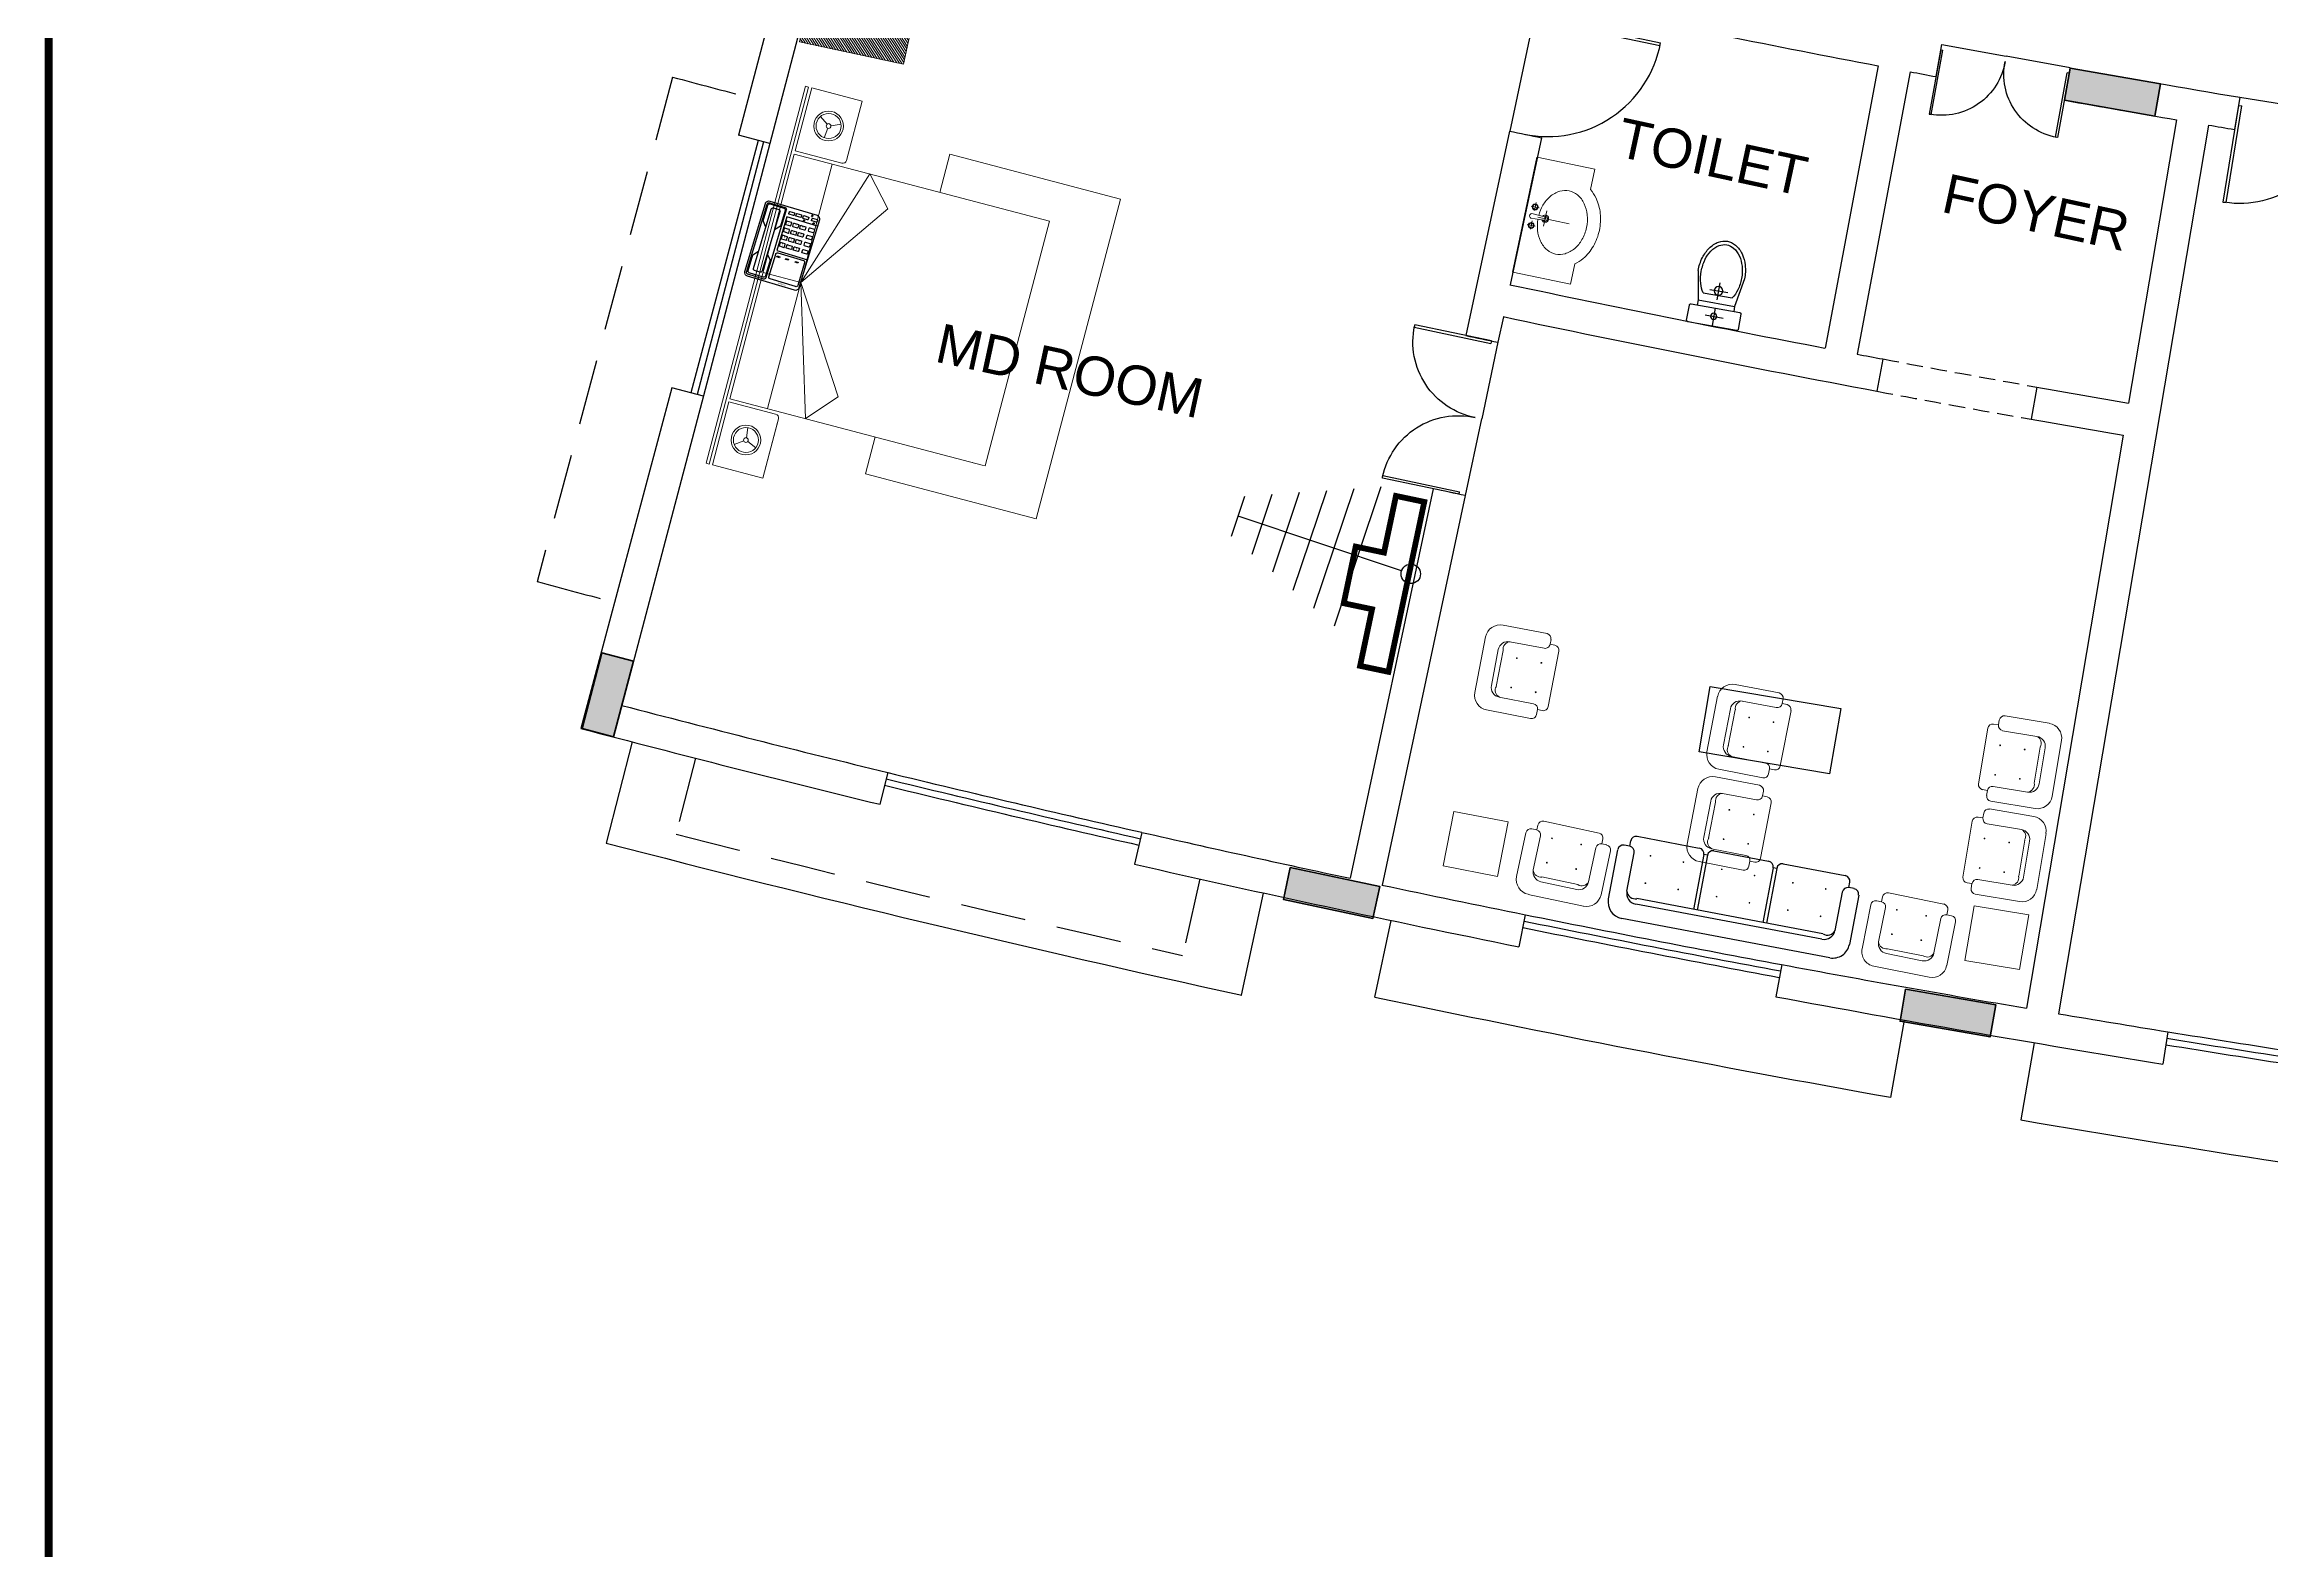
# Model space of a CAD drawing. Header units: inches. Extents: x -221585 to 401252, y -284294 to 332380.
# Drawn here: x 170915 to 172620, y 51683 to 52836 of the extents above; entities that cross this region are included whole.
import ezdxf
from ezdxf.enums import TextEntityAlignment as Align

# ---------------------------------------------------------------- set-up
doc = ezdxf.new("R2010")
doc.units = ezdxf.units.IN
doc.header["$MEASUREMENT"] = 0
doc.linetypes.add('HIDDEN', pattern=[0.375, 0.25, -0.125])
doc.linetypes.add('HIDDEN2', pattern=[0.1875, 0.125, -0.0625])
for name, color, linetype in [('A-GREEN', 80, 'Continuous'), ('ELV points', 7, 'Continuous'), ('LINE2', 2, 'Continuous'), ('Power', 7, 'Continuous'), ('TEL', 6, 'Continuous')]:
    doc.layers.add(name, color=color, linetype=linetype)
for name, color, linetype, lineweight in [('A-SEC-TXT', 3, 'Continuous', 0), ('column fa 25', 3, 'Continuous', 35), ('FURN', 56, 'Continuous', 0), ('text', 72, 'HIDDEN2', 5), ('Wall mount speaker', 2, 'Continuous', 0)]:
    doc.layers.add(name, color=color, linetype=linetype, lineweight=lineweight)
doc.styles.add('DIM', font='arial.ttf')
doc.styles.get("Standard").update_dxf_attribs({"font": 'arial.ttf'})

# ---------------------------------------------------------------- blocks, each defined once
blk = doc.blocks.new('FEGREGRE')
at = {"color": 20, "ltscale": 10}
for p, q in [((350756.9, 114115.5, 0.8), (350736.8, 114038.1, 0.4)), ((351223.4, 113921.6, 0.4), (351240.1, 113999.7, 0.4)), ((351325.4, 113920.2, 0.4), (351337.9, 113978.8, 0.4)), ((351730.7, 113902.5, 0.4), (351720.2, 113843.4, 0.4)), ((351830.1, 113885.1, 0.4), (351820, 113826.1, 0.4))]:
    blk.add_line(p, q, dxfattribs=at)
for radius, start, end in [(12848.5, 255.42413, 257.65571), (12828.5, 258.10192, 259.8983), (12828.5, 260.35055, 262.14575)]:
    blk.add_arc((353970.3, 126473.1, 0.4), radius, start, end, dxfattribs=at)
blk = doc.blocks.new('RYTRTRTRTRT')
at = {"color": 1}
for p, q in [((42.518, 61.153), (42.518, 61.753)), ((42.518, 61.753), (42.538, 61.753)), ((42.538, 61.753), (42.538, 61.153)), ((43.718, 61.753), (43.698, 61.753)), ((43.698, 61.753), (43.698, 61.153)), ((43.718, 61.153), (43.718, 61.753)), ((42.518, 61.153), (42.538, 61.153)), ((43.718, 61.153), (43.698, 61.153)), ((42.518, 61.103), (43.118, 61.103)), ((43.718, 61.103), (43.118, 61.103))]:
    blk.add_line(p, q, dxfattribs=at)
for centre, start, end in [((42.528, 61.163), 359.0371, 90), ((43.708, 61.163), 90, 180.9629)]:
    blk.add_arc(centre, 0.59, start, end, dxfattribs=at)
blk = doc.blocks.new('A$C4DAE545B')
for p, q in [((0.525, 2.075), (2.465, 2.075)), ((0.525, 2.05), (0.525, 2.075)), ((0.525, 2.05), (0.525, 0.05)), ((2.465, 0.05), (2.465, 2.075)), ((0.525, 1.975), (0.525, 1.95)), ((0.525, 0.65), (0.75, 0.85)), ((0.75, 0.85), (1.525, 0.35)), ((2.24, 0.85), (1.525, 0.35)), ((2.465, 0.65), (2.24, 0.85)), ((1.525, 0.35), (0.525, 0.65)), ((1.525, 0.35), (2.465, 0.65)), ((0.47, 0.45), (0, 0.45)), ((0, 0.45), (0, 0.05)), ((0.5, 0.05), (0.5, 0.42)), ((1.525, 0.35), (0.525, 0.35)), ((1.525, 0.35), (2.465, 0.35)), ((1.525, 0.05), (1.525, 0.35)), ((1.532, 0.352), (1.531, 0.354)), ((1.557, 0.36), (1.55, 0.366)), ((2.49, 0.05), (2.49, 0.42)), ((2.52, 0.45), (2.99, 0.45)), ((2.99, 0.45), (2.99, 0.05)), ((0.239, 0.236), (0.194, 0.172)), ((0.243, 0.267), (0.211, 0.338)), ((0.268, 0.249), (0.346, 0.241)), ((2.722, 0.249), (2.644, 0.241)), ((2.747, 0.267), (2.779, 0.338)), ((2.751, 0.236), (2.796, 0.172)), ((2.99, 0.32), (2.99, 0.05)), ((0, 0.05), (0.5, 0.05)), ((2.99, 0.025), (0, 0.025)), ((0, 0.025), (0, 0)), ((0.525, 0.05), (2.465, 0.05)), ((2.99, 0.05), (2.49, 0.05)), ((2.99, 0.05), (2.49, 0.05)), ((2.99, 0), (2.99, 0.025)), ((2.99, 0.025), (2.99, 0)), ((0, 0), (2.99, 0))]:
    blk.add_line(p, q)
for points in [[(2.465, 1.203), (2.767, 1.203), (2.767, 2.556), (0.233, 2.556)], [(0.233, 2.556), (0.233, 1.203), (0.525, 1.203)], [(0, 0.45), (0.441, 0.45)]]:
    blk.add_lwpolyline(points)
for centre, radius in [((0.25, 0.25), 0.114), ((0.25, 0.25), 0.0962), ((2.74, 0.25), 0.114), ((2.74, 0.25), 0.0962), ((0.25, 0.25), 0.018), ((2.74, 0.25), 0.018)]:
    blk.add_circle(centre, radius)
for centre, start, end in [((0.47, 0.42), 0, 90), ((2.52, 0.42), 90, 180)]:
    blk.add_arc(centre, 0.03, start, end)
blk = doc.blocks.new('erewrewgregre')
for p, q in [((1543.251, -964.41), (1543.251, -964.917)), ((1544.265, -964.41), (1543.251, -964.41)), ((1544.265, -964.917), (1544.265, -964.41)), ((1543.251, -964.917), (1544.265, -964.917))]:
    blk.add_line(p, q)
blk = doc.blocks.new('REGREHTR')
at = {"layer": 'FURN'}
for p, q in [((-1332.67, -2479.557), (-1332.67, -2479.52)), ((-1332.67, -2479.557), (-1332.67, -2479.52)), ((-1332.207, -2479.483), (-1332.632, -2479.482)), ((-1332.207, -2479.483), (-1332.632, -2479.482)), ((-1332.17, -2479.558), (-1332.17, -2479.52)), ((-1332.17, -2479.558), (-1332.17, -2479.52)), ((-1332.745, -2479.595), (-1332.745, -2479.932)), ((-1332.745, -2479.595), (-1332.745, -2479.932)), ((-1332.707, -2479.557), (-1332.67, -2479.557)), ((-1332.707, -2479.557), (-1332.67, -2479.557)), ((-1332.633, -2479.595), (-1332.633, -2479.857)), ((-1332.633, -2479.595), (-1332.633, -2479.857)), ((-1332.208, -2479.858), (-1332.208, -2479.595)), ((-1332.208, -2479.858), (-1332.208, -2479.595)), ((-1332.17, -2479.558), (-1332.132, -2479.558)), ((-1332.17, -2479.558), (-1332.132, -2479.558)), ((-1332.095, -2479.933), (-1332.095, -2479.596)), ((-1332.095, -2479.933), (-1332.095, -2479.596)), ((-1332.558, -2479.895), (-1332.283, -2479.895)), ((-1332.558, -2479.895), (-1332.283, -2479.895)), ((-1332.558, -2479.932), (-1332.283, -2479.933)), ((-1332.558, -2479.932), (-1332.283, -2479.933)), ((-1332.633, -2480.045), (-1332.208, -2480.045)), ((-1332.633, -2480.045), (-1332.208, -2480.045))]:
    blk.add_line(p, q, dxfattribs=at)
for centre, radius, start, end in [((-1332.632, -2479.52), 0.0375, 89.9193, 179.9193), ((-1332.632, -2479.52), 0.0375, 89.9193, 179.9193), ((-1332.207, -2479.52), 0.0375, 359.9193, 89.9193), ((-1332.207, -2479.52), 0.0375, 359.9193, 89.9193), ((-1332.708, -2479.595), 0.0375, 89.9193, 179.9193), ((-1332.708, -2479.595), 0.0375, 89.9193, 179.9193), ((-1332.67, -2479.595), 0.0375, 359.9193, 89.9193), ((-1332.67, -2479.595), 0.0375, 359.9193, 89.9193), ((-1332.545, -2479.595), 0.00281, 359.9193, 179.9193), ((-1332.545, -2479.595), 0.00281, 359.9193, 179.9193), ((-1332.545, -2479.595), 0.00281, 179.9193, 359.9193), ((-1332.545, -2479.595), 0.00281, 179.9193, 359.9193), ((-1332.32, -2479.595), 0.00281, 359.9193, 179.9193), ((-1332.32, -2479.595), 0.00281, 359.9193, 179.9193), ((-1332.32, -2479.595), 0.00281, 179.9193, 359.9193), ((-1332.32, -2479.595), 0.00281, 179.9193, 359.9193), ((-1332.17, -2479.595), 0.0375, 89.9193, 179.9193), ((-1332.17, -2479.595), 0.0375, 89.9193, 179.9193), ((-1332.133, -2479.596), 0.0375, 359.9193, 89.9193), ((-1332.133, -2479.596), 0.0375, 359.9193, 89.9193), ((-1332.558, -2479.857), 0.075, 179.9193, 269.9193), ((-1332.579, -2479.843), 0.0561, 195.0098, 291.6987), ((-1332.579, -2479.843), 0.0561, 195.0098, 291.6987), ((-1332.558, -2479.857), 0.075, 179.9193, 269.9193), ((-1332.545, -2479.782), 0.00281, 359.9193, 179.9193), ((-1332.545, -2479.782), 0.00281, 359.9193, 179.9193), ((-1332.545, -2479.782), 0.00281, 179.9193, 359.9193), ((-1332.545, -2479.782), 0.00281, 179.9193, 359.9193), ((-1332.32, -2479.783), 0.00281, 359.9193, 179.9193), ((-1332.32, -2479.783), 0.00281, 359.9193, 179.9193), ((-1332.32, -2479.783), 0.00281, 179.9193, 359.9193), ((-1332.32, -2479.783), 0.00281, 179.9193, 359.9193), ((-1332.283, -2479.858), 0.075, 269.9193, 359.9193), ((-1332.262, -2479.843), 0.0561, 248.1399, 344.8288), ((-1332.262, -2479.843), 0.0561, 248.1399, 344.8288), ((-1332.283, -2479.858), 0.075, 269.9193, 359.9193), ((-1332.633, -2479.932), 0.112, 179.9193, 269.9193), ((-1332.633, -2479.932), 0.112, 179.9193, 269.9193), ((-1332.208, -2479.933), 0.112, 269.9193, 359.9193), ((-1332.208, -2479.933), 0.112, 269.9193, 359.9193)]:
    blk.add_arc(centre, radius, start, end, dxfattribs=at)
blk = doc.blocks.new('S')
at = {"color": 8}
for p, q in [((-1517.398, 487.544), (-1517.398, 487.926)), ((-1517.398, 487.544), (-1517.398, 487.926)), ((-1517.313, 487.969), (-1517.356, 487.969)), ((-1517.313, 487.969), (-1517.356, 487.969)), ((-1517.313, 487.969), (-1517.313, 488.011)), ((-1517.313, 487.969), (-1517.313, 488.011)), ((-1517.271, 488.054), (-1516.789, 488.054)), ((-1517.271, 488.054), (-1516.789, 488.054)), ((-1517.271, 487.629), (-1517.271, 487.926)), ((-1517.271, 487.629), (-1517.271, 487.926)), ((-1516.718, 488.011), (-1516.747, 488.011)), ((-1516.718, 488.011), (-1516.747, 488.011)), ((-1516.747, 488.011), (-1516.747, 487.586)), ((-1516.747, 488.011), (-1516.747, 487.586)), ((-1516.718, 488.011), (-1516.718, 487.586)), ((-1516.718, 488.011), (-1516.718, 487.586)), ((-1516.676, 488.054), (-1516.251, 488.054)), ((-1516.676, 488.054), (-1516.251, 488.054)), ((-1516.208, 488.011), (-1516.208, 487.586)), ((-1516.208, 488.011), (-1516.208, 487.586)), ((-1516.18, 488.011), (-1516.207, 488.011)), ((-1516.18, 488.011), (-1516.207, 488.011)), ((-1516.18, 488.011), (-1516.18, 487.586)), ((-1516.18, 488.011), (-1516.18, 487.586)), ((-1516.138, 488.054), (-1515.656, 488.054)), ((-1516.138, 488.054), (-1515.656, 488.054)), ((-1515.656, 487.926), (-1515.656, 487.629)), ((-1515.656, 487.926), (-1515.656, 487.629)), ((-1515.613, 487.969), (-1515.613, 488.011)), ((-1515.613, 487.969), (-1515.613, 488.011)), ((-1515.571, 487.969), (-1515.613, 487.969)), ((-1515.571, 487.969), (-1515.613, 487.969)), ((-1515.528, 487.926), (-1515.528, 487.544)), ((-1515.528, 487.926), (-1515.528, 487.544)), ((-1515.741, 487.586), (-1517.186, 487.586)), ((-1515.741, 487.586), (-1517.186, 487.586)), ((-1515.656, 487.416), (-1517.271, 487.416)), ((-1515.656, 487.416), (-1517.271, 487.416)), ((-1515.741, 487.544), (-1517.186, 487.544)), ((-1515.741, 487.544), (-1517.186, 487.544))]:
    blk.add_line(p, q, dxfattribs=at)
at = {"color": 8, "const_width": 0.00637}
for points in [[(-1517.14, 487.926, 1), (-1517.147, 487.926, 1)], [(-1517.14, 487.926, 1), (-1517.147, 487.926, 1)], [(-1516.885, 487.926, 1), (-1516.892, 487.926, 1)], [(-1516.885, 487.926, 1), (-1516.892, 487.926, 1)], [(-1516.588, 487.926, 1), (-1516.594, 487.926, 1)], [(-1516.588, 487.926, 1), (-1516.594, 487.926, 1)], [(-1516.333, 487.926, 1), (-1516.339, 487.926, 1)], [(-1516.333, 487.926, 1), (-1516.339, 487.926, 1)], [(-1516.035, 487.926, 1), (-1516.042, 487.926, 1)], [(-1516.035, 487.926, 1), (-1516.042, 487.926, 1)], [(-1515.78, 487.926, 1), (-1515.787, 487.926, 1)], [(-1515.78, 487.926, 1), (-1515.787, 487.926, 1)], [(-1517.14, 487.714, 1), (-1517.147, 487.714, 1)], [(-1517.14, 487.714, 1), (-1517.147, 487.714, 1)], [(-1516.885, 487.714, 1), (-1516.892, 487.714, 1)], [(-1516.885, 487.714, 1), (-1516.892, 487.714, 1)], [(-1516.588, 487.714, 1), (-1516.594, 487.714, 1)], [(-1516.588, 487.714, 1), (-1516.594, 487.714, 1)], [(-1516.333, 487.714, 1), (-1516.339, 487.714, 1)], [(-1516.333, 487.714, 1), (-1516.339, 487.714, 1)], [(-1516.035, 487.714, 1), (-1516.042, 487.714, 1)], [(-1516.035, 487.714, 1), (-1516.042, 487.714, 1)], [(-1515.78, 487.714, 1), (-1515.787, 487.714, 1)], [(-1515.78, 487.714, 1), (-1515.787, 487.714, 1)]]:
    blk.add_lwpolyline(points, format="xyb", close=True, dxfattribs=at)
at = {"color": 8}
for centre, radius, start, end in [((-1517.356, 487.926), 0.0425, 90, 180), ((-1517.356, 487.926), 0.0425, 90, 180), ((-1517.271, 488.011), 0.0425, 90, 180), ((-1517.271, 488.011), 0.0425, 90, 180), ((-1517.313, 487.926), 0.0425, 0, 90), ((-1517.313, 487.926), 0.0425, 0, 90), ((-1516.789, 488.011), 0.0425, 0, 90), ((-1516.789, 488.011), 0.0425, 0, 90), ((-1516.676, 488.011), 0.0425, 90, 180), ((-1516.676, 488.011), 0.0425, 90, 180), ((-1516.251, 488.011), 0.0425, 0, 90), ((-1516.251, 488.011), 0.0425, 0, 90), ((-1516.138, 488.011), 0.0425, 90, 180), ((-1516.138, 488.011), 0.0425, 90, 180), ((-1515.656, 488.011), 0.0425, 0, 90), ((-1515.656, 488.011), 0.0425, 0, 90), ((-1515.613, 487.926), 0.0425, 90, 180), ((-1515.613, 487.926), 0.0425, 90, 180), ((-1515.571, 487.926), 0.0425, 0, 90), ((-1515.571, 487.926), 0.0425, 0, 90), ((-1517.186, 487.629), 0.085, 180, 270), ((-1517.209, 487.645), 0.0636, 195.0905, 291.7794), ((-1517.209, 487.645), 0.0636, 195.0905, 291.7794), ((-1517.186, 487.629), 0.085, 180, 270), ((-1515.741, 487.629), 0.085, 270, 0), ((-1515.717, 487.645), 0.0636, 248.2206, 344.9095), ((-1515.717, 487.645), 0.0636, 248.2206, 344.9095), ((-1515.741, 487.629), 0.085, 270, 0), ((-1517.271, 487.544), 0.128, 180, 270), ((-1517.271, 487.544), 0.128, 180, 270), ((-1515.656, 487.544), 0.128, 270, 0), ((-1515.656, 487.544), 0.128, 270, 0)]:
    blk.add_arc(centre, radius, start, end, dxfattribs=at)
blk = doc.blocks.new('frgre')
at = {"layer": 'FURN'}
for p, q in [((-1218.604, -2440.471), (-1218.604, -2440.888)), ((-1218.188, -2440.471), (-1218.604, -2440.471)), ((-1218.188, -2440.888), (-1218.188, -2440.471)), ((-1218.604, -2440.888), (-1218.188, -2440.888))]:
    blk.add_line(p, q, dxfattribs=at)
blk = doc.blocks.new('fregtr')
at = {"layer": 'FURN'}
for p, q in [((-1209.411, -2453.059), (-1209.836, -2453.059)), ((-1209.411, -2453.059), (-1209.836, -2453.059)), ((-1209.949, -2453.172), (-1209.949, -2453.509)), ((-1209.486, -2453.172), (-1209.761, -2453.172)), ((-1209.486, -2453.172), (-1209.761, -2453.172)), ((-1209.486, -2453.209), (-1209.761, -2453.209)), ((-1209.486, -2453.209), (-1209.761, -2453.209)), ((-1209.299, -2453.509), (-1209.299, -2453.172)), ((-1209.299, -2453.509), (-1209.299, -2453.172)), ((-1209.836, -2453.247), (-1209.836, -2453.509)), ((-1209.836, -2453.247), (-1209.836, -2453.509)), ((-1209.411, -2453.509), (-1209.411, -2453.247)), ((-1209.411, -2453.509), (-1209.411, -2453.247)), ((-1209.874, -2453.547), (-1209.911, -2453.547)), ((-1209.874, -2453.547), (-1209.911, -2453.547)), ((-1209.874, -2453.547), (-1209.874, -2453.584)), ((-1209.874, -2453.547), (-1209.874, -2453.584)), ((-1209.336, -2453.547), (-1209.374, -2453.547)), ((-1209.374, -2453.547), (-1209.374, -2453.584)), ((-1209.374, -2453.547), (-1209.374, -2453.584)), ((-1209.336, -2453.547), (-1209.374, -2453.547)), ((-1209.836, -2453.622), (-1209.411, -2453.622)), ((-1209.836, -2453.622), (-1209.411, -2453.622))]:
    blk.add_line(p, q, dxfattribs=at)
for centre, radius, start, end in [((-1209.836, -2453.172), 0.112, 90, 180), ((-1209.836, -2453.172), 0.112, 90, 180), ((-1209.411, -2453.172), 0.112, 0, 90), ((-1209.411, -2453.172), 0.112, 0, 90), ((-1209.761, -2453.247), 0.075, 90, 180), ((-1209.761, -2453.247), 0.075, 90, 180), ((-1209.782, -2453.262), 0.0561, 68.2206, 164.9095), ((-1209.782, -2453.262), 0.0561, 68.2206, 164.9095), ((-1209.486, -2453.247), 0.075, 0, 90), ((-1209.486, -2453.247), 0.075, 0, 90), ((-1209.466, -2453.262), 0.0561, 15.0905, 111.7794), ((-1209.466, -2453.262), 0.0561, 15.0905, 111.7794), ((-1209.724, -2453.322), 0.00281, 0, 180), ((-1209.724, -2453.322), 0.00281, 0, 180), ((-1209.724, -2453.322), 0.00281, 180, 0), ((-1209.724, -2453.322), 0.00281, 180, 0), ((-1209.499, -2453.322), 0.00281, 0, 180), ((-1209.499, -2453.322), 0.00281, 0, 180), ((-1209.499, -2453.322), 0.00281, 180, 0), ((-1209.499, -2453.322), 0.00281, 180, 0), ((-1209.911, -2453.509), 0.0375, 180, 270), ((-1209.911, -2453.509), 0.0375, 180, 270), ((-1209.874, -2453.509), 0.0375, 270, 0), ((-1209.874, -2453.509), 0.0375, 270, 0), ((-1209.724, -2453.509), 0.00281, 0, 180), ((-1209.724, -2453.509), 0.00281, 0, 180), ((-1209.724, -2453.509), 0.00281, 180, 0), ((-1209.724, -2453.509), 0.00281, 180, 0), ((-1209.499, -2453.509), 0.00281, 0, 180), ((-1209.499, -2453.509), 0.00281, 0, 180), ((-1209.499, -2453.509), 0.00281, 180, 0), ((-1209.499, -2453.509), 0.00281, 180, 0), ((-1209.374, -2453.509), 0.0375, 180, 270), ((-1209.374, -2453.509), 0.0375, 180, 270), ((-1209.336, -2453.509), 0.0375, 270, 0), ((-1209.336, -2453.509), 0.0375, 270, 0), ((-1209.836, -2453.584), 0.0375, 180, 270), ((-1209.836, -2453.584), 0.0375, 180, 270), ((-1209.411, -2453.584), 0.0375, 270, 0), ((-1209.411, -2453.584), 0.0375, 270, 0)]:
    blk.add_arc(centre, radius, start, end, dxfattribs=at)
blk = doc.blocks.new('TRTH')
at = {"color": 1, "ltscale": 8}
for p, q in [((-589.839, -68.759), (-589.839, -67.98)), ((-589.819, -68.759), (-589.819, -67.979)), ((-589.839, -68.759), (-589.819, -68.759)), ((-589.839, -68.859), (-589.039, -68.859))]:
    blk.add_line(p, q, dxfattribs=at)
blk.add_arc((-589.819, -68.759), 0.78, 0, 91.4693, dxfattribs=at)
blk = doc.blocks.new('WC-B1')
at = {"layer": 'LINE2', "color": 0, "ltscale": 0.02}
for p, q in [((-0.397, 0.179), (-0.175, 0.14)), ((-0.135, 0.189), (-0.135, -0.193)), ((-0.005, 0.2), (-0.124, 0.2)), ((0.006, -0.193), (0.006, 0.189)), ((-0.236, 0.112), (-0.236, -0.116)), ((-0.175, 0.14), (-0.175, -0.145)), ((-0.397, -0.184), (-0.175, -0.145)), ((-0.124, -0.204), (-0.005, -0.204))]:
    blk.add_line(p, q, dxfattribs=at)
at = {"layer": 'LINE2', "color": 0}
for p, q in [((-0.271, 0.065), (-0.271, -0.076)), ((-0.175, 0.14), (-0.135, 0.14)), ((-0.135, 0), (0, 0)), ((-0.071, 0.067), (-0.071, -0.073)), ((-0.335, -0.002), (-0.201, -0.002)), ((-0.175, -0.145), (-0.135, -0.145))]:
    blk.add_line(p, q, dxfattribs=at)
at = {"layer": 'LINE2', "color": 0, "ltscale": 0.02}
blk.add_lwpolyline([(-0.397, -0.16, 0.068014), (-0.304, -0.147, 0.075335), (-0.236, -0.116, 0.107086)], format="xyb", dxfattribs=at)
at = {"layer": 'LINE2', "color": 0}
blk.add_circle((-0.271, -0.002), 0.0342, dxfattribs=at)
at = {"layer": 'LINE2', "color": 0, "ltscale": 0.02}
blk.add_circle((-0.071, 0), 0.0239, dxfattribs=at)
for centre, radius, start, end in [((-0.397, -0.198), 0.378, 90, 106.0009), ((-0.124, 0.189), 0.0106, 90, 180), ((-0.005, 0.189), 0.0106, 0, 90), ((-0.531, -0.002), 0.128, 149.1076, 180), ((-0.467, -0.041), 0.203, 124.6952, 149.1076), ((-0.523, -0.002), 0.108, 148.3665, 180), ((-0.463, -0.039), 0.179, 123.9174, 148.3665), ((-0.425, -0.102), 0.277, 106.0009, 124.6952), ((-0.423, -0.098), 0.25, 105.5637, 123.9174), ((-0.397, -0.192), 0.347, 90, 105.5637), ((-0.397, -0.192), 0.347, 74.4363, 90), ((-0.371, -0.098), 0.25, 57.2032, 74.4363), ((-0.531, -0.002), 0.128, 180, 210.8924), ((-0.467, 0.036), 0.203, 210.8924, 235.3048), ((-0.523, -0.002), 0.108, 180, 211.6335), ((-0.463, 0.035), 0.179, 211.6335, 236.0826), ((-0.425, 0.097), 0.277, 235.3048, 253.9991), ((-0.423, 0.094), 0.25, 236.0826, 254.4363), ((-0.397, 0.194), 0.378, 253.9991, 270), ((-0.397, 0.187), 0.347, 254.4363, 270), ((-0.124, -0.193), 0.0106, 180, 270), ((-0.005, -0.193), 0.0106, 270, 0)]:
    blk.add_arc(centre, radius, start, end, dxfattribs=at)
blk = doc.blocks.new('ddfe')
at = {"layer": 'column fa 25', "ltscale": 10}
h = blk.add_hatch(color=3, dxfattribs=at)
h.set_gradient(color1=(141, 141, 141), color2=(145, 145, 145), one_color=1, tint=0.57, name='CYLINDER')
h.paths.add_polyline_path([(177039, 119902.4), (177064, 119902.4), (177064, 119962.4), (177039, 119962.4)])
at = {"layer": 'column fa 25', "color": 2, "ltscale": 10}
blk.add_lwpolyline([(177039, 119902.4), (177064, 119902.4), (177064, 119962.4), (177039, 119962.4)], close=True, dxfattribs=at)
blk = doc.blocks.new('dd')
at = {"layer": 'column fa 25', "ltscale": 10}
h = blk.add_hatch(color=3, dxfattribs=at)
h.set_gradient(color1=(141, 141, 141), color2=(145, 145, 145), one_color=1, tint=0.57, name='CYLINDER')
h.paths.add_polyline_path([(177327.8, 119886), (177352.8, 119886), (177352.8, 119956), (177327.8, 119956)])
at = {"layer": 'column fa 25', "color": 1, "ltscale": 10}
blk.add_lwpolyline([(177327.8, 119886), (177352.8, 119886), (177352.8, 119956), (177327.8, 119956)], close=True, dxfattribs=at)
blk = doc.blocks.new('data')
at = {"layer": 'Power', "color": 3, "const_width": 2}
blk.add_lwpolyline([(58948.65, 155709.82), (58948.65, 155714.82), (58948.65, 155719.82), (58958.65, 155719.82), (58968.65, 155719.82), (58968.65, 155724.82), (58968.65, 155729.82), (58978.65, 155729.82), (58988.65, 155729.82), (58988.65, 155719.82), (59008.65, 155719.82), (59008.65, 155709.82), (58948.65, 155709.82)], dxfattribs=at)
blk = doc.blocks.new('A$C1A3D5E7F')
at = {"color": 1}
for points in [[(6.11, 4.12), (6.11, 0.28, -0.414214), (5.83, 0), (0.28, 0, -0.414214), (0, 0.28), (0, 4.12, -0.414214), (0.28, 4.41), (5.83, 4.41, -0.414214)], [(5.97, 4.12), (5.97, 2.84, -0.414214), (5.83, 2.7), (0.28, 2.7, -0.414214), (0.14, 2.84), (0.14, 4.12, -0.414214), (0.28, 4.27), (5.83, 4.27, -0.414214)], [(5.69, 3.7), (5.69, 3.27, -0.414214), (5.54, 3.13), (0.71, 3.13, -0.414214), (0.57, 3.27), (0.57, 3.7, -0.414214), (0.71, 3.84), (5.54, 3.84, -0.414214)], [(2.42, 2.36), (2.42, 0.28, -0.414214), (2.28, 0.14), (0.43, 0.14, -0.414214), (0.29, 0.28), (0.29, 2.36, -0.414214), (0.43, 2.5), (2.28, 2.5, -0.414214)], [(3.25, 2.03), (3.25, 2.4, 0.414214), (3.23, 2.43), (3, 2.43, 0.414214), (2.97, 2.4), (2.97, 2.03, 0.414214), (3, 2), (3.23, 2, 0.414214)], [(3.25, 1.82), (3.25, 1.45, -0.414214), (3.23, 1.43), (3, 1.43, -0.414214), (2.97, 1.45), (2.97, 1.82, -0.414214), (3, 1.85), (3.23, 1.85, -0.414214)], [(3.84, 2.03), (3.84, 2.4, 0.414214), (3.81, 2.43), (3.58, 2.43, 0.414214), (3.55, 2.4), (3.55, 2.03, 0.414214), (3.58, 2), (3.81, 2, 0.414214)], [(3.84, 1.82), (3.84, 1.45, -0.414214), (3.81, 1.43), (3.58, 1.43, -0.414214), (3.55, 1.45), (3.55, 1.82, -0.414214), (3.58, 1.85), (3.81, 1.85, -0.414214)], [(4.42, 2.03), (4.42, 2.4, 0.414214), (4.39, 2.43), (4.16, 2.43, 0.414214), (4.14, 2.4), (4.14, 2.03, 0.414214), (4.16, 2), (4.39, 2, 0.414214)], [(4.42, 1.82), (4.42, 1.45, -0.414214), (4.39, 1.43), (4.16, 1.43, -0.414214), (4.14, 1.45), (4.14, 1.82, -0.414214), (4.16, 1.85), (4.39, 1.85, -0.414214)], [(5, 2.03), (5, 2.4, 0.414214), (4.97, 2.43), (4.75, 2.43, 0.414214), (4.72, 2.4), (4.72, 2.03, 0.414214), (4.75, 2), (4.97, 2, 0.414214)], [(5, 1.82), (5, 1.45, -0.414214), (4.97, 1.43), (4.75, 1.43, -0.414214), (4.72, 1.45), (4.72, 1.82, -0.414214), (4.75, 1.85), (4.97, 1.85, -0.414214)], [(5.79, 2.4), (5.79, 2.03, -0.414214), (5.76, 2), (5.6, 2, -0.414214), (5.57, 2.03), (5.57, 2.4, -0.414214), (5.6, 2.43), (5.76, 2.43, -0.414214)], [(5.79, 1.82), (5.79, 1.45, -0.414214), (5.76, 1.43), (5.6, 1.43, -0.414214), (5.57, 1.45), (5.57, 1.82, -0.414214), (5.6, 1.85), (5.76, 1.85, -0.414214)], [(3.25, 1.25), (3.25, 0.88, -0.414214), (3.23, 0.85), (3, 0.85, -0.414214), (2.97, 0.88), (2.97, 1.25, -0.414214), (3, 1.28), (3.23, 1.28, -0.414214)], [(3.25, 0.54), (3.25, 0.17, -0.414214), (3.23, 0.14), (3, 0.14, -0.414214), (2.97, 0.17), (2.97, 0.54, -0.414214), (3, 0.57), (3.23, 0.57, -0.414214)], [(3.84, 1.25), (3.84, 0.88, -0.414214), (3.81, 0.85), (3.58, 0.85, -0.414214), (3.55, 0.88), (3.55, 1.25, -0.414214), (3.58, 1.28), (3.81, 1.28, -0.414214)], [(3.84, 0.54), (3.84, 0.17, -0.414214), (3.81, 0.14), (3.58, 0.14, -0.414214), (3.55, 0.17), (3.55, 0.54, -0.414214), (3.58, 0.57), (3.81, 0.57, -0.414214)], [(4.42, 1.25), (4.42, 0.88, -0.414214), (4.39, 0.85), (4.16, 0.85, -0.414214), (4.14, 0.88), (4.14, 1.25, -0.414214), (4.16, 1.28), (4.39, 1.28, -0.414214)], [(4.42, 0.54), (4.42, 0.17, -0.414214), (4.39, 0.14), (4.16, 0.14, -0.414214), (4.14, 0.17), (4.14, 0.54, -0.414214), (4.16, 0.57), (4.39, 0.57, -0.414214)], [(5, 1.25), (5, 0.88, -0.414214), (4.97, 0.85), (4.75, 0.85, -0.414214), (4.72, 0.88), (4.72, 1.25, -0.414214), (4.75, 1.28), (4.97, 1.28, -0.414214)], [(5, 0.54), (5, 0.17, -0.414214), (4.97, 0.14), (4.75, 0.14, -0.414214), (4.72, 0.17), (4.72, 0.54, -0.414214), (4.75, 0.57), (4.97, 0.57, -0.414214)], [(5.79, 1.25), (5.79, 0.88, -0.414214), (5.76, 0.85), (5.6, 0.85, -0.414214), (5.57, 0.88), (5.57, 1.25, -0.414214), (5.6, 1.28), (5.76, 1.28, -0.414214)], [(5.79, 0.54), (5.79, 0.17, -0.414214), (5.76, 0.14), (5.6, 0.14, -0.414214), (5.57, 0.17), (5.57, 0.54, -0.414214), (5.6, 0.57), (5.76, 0.57, -0.414214)]]:
    blk.add_lwpolyline(points, format="xyb", close=True, dxfattribs=at)
for points in [[(2.11, 3.13), (1.71, 2.77), (0.43, 2.77, -0.414214), (0.28, 2.91), (0.28, 4.05, -0.414214), (0.43, 4.19), (1.71, 4.19), (2.11, 3.84)], [(4.07, 3.84), (4.48, 4.19), (5.76, 4.19, -0.414214), (5.9, 4.05), (5.9, 2.91, -0.414214), (5.76, 2.77), (4.48, 2.77), (4.07, 3.13)]]:
    blk.add_lwpolyline(points, format="xyb", dxfattribs=at)
for points in [[(2.18, 2.34), (2.18, 2.12), (2.1, 2.12), (2.1, 2.34)], [(2.18, 1.64), (2.18, 1.43), (2.1, 1.43), (2.1, 1.64)], [(2.18, 0.86), (2.18, 0.64), (2.1, 0.64), (2.1, 0.86)], [(6.02, 0.66), (6.02, 0.68), (5.91, 0.68), (5.91, 0.66)], [(6.02, 0.65), (6.02, 0.63), (5.91, 0.63), (5.91, 0.65)], [(6.02, 0.61), (6.02, 0.6), (5.91, 0.6), (5.91, 0.61)]]:
    blk.add_lwpolyline(points, close=True, dxfattribs=at)
blk.add_lwpolyline([(5.31, 0), (5.31, 2.5), (2.57, 2.5), (2.57, 0)], dxfattribs=at)
for centre in [(5.43, 1.14), (5.43, 0.35)]:
    blk.add_circle(centre, 0.0499, dxfattribs=at)
for s, height, p in [('1', 0.142, (3.15, 2.21)), ('4', 0.142, (3.73, 2.21)), ('7', 0.142, (4.31, 2.21)), ('*', 0.142, (4.9, 2.21)), ('Panasonic', 0.0995, (0.15, 1.36)), ('2', 0.142, (3.15, 1.64)), ('3', 0.142, (3.15, 1.06)), ('5', 0.142, (3.73, 1.64)), ('6', 0.142, (3.73, 1.06)), ('8', 0.142, (4.31, 1.64)), ('9', 0.142, (4.31, 1.06)), ('0', 0.142, (4.9, 1.64)), ('#', 0.142, (4.9, 1.06)), ('MIC', 0.0498, (5.86, 0.64))]:
    blk.add_text(s, height=height, rotation=90, dxfattribs=at).set_placement(p, align=Align.MIDDLE)
blk = doc.blocks.new('A$C54490F4E')
at = {"layer": 'Wall mount speaker', "ltscale": 0.1}
h = blk.add_hatch(dxfattribs=at)
h.set_pattern_fill('ANSI31', color=3, scale=50, style=0)
h.paths.add_polyline_path([(347.4, 331.9), (0, 331.9), (0, 0), (347.4, 0)])
at = {"layer": 'Wall mount speaker', "color": 3, "ltscale": 0.1}
blk.add_lwpolyline([(0, 331.9), (347.4, 331.9), (347.4, 0), (0, 0)], close=True, dxfattribs=at)
blk = doc.blocks.new('A$C1A917D7C')
at = {"layer": 'TEL', "elevation": 0}
for points in [[(0, 956), (227, 956), (227, 744), (0, 744)], [(63, 893), (164, 893), (164, 807), (63, 807)]]:
    blk.add_lwpolyline(points, close=True, dxfattribs=at)
at = {"layer": 'Wall mount speaker', "color": 2, "ltscale": 0.1, "xscale": 2.038325862171721, "yscale": 2.038325862171721, "zscale": 2.038325862171721}
blk.add_blockref('A$C54490F4E', (14, 0), dxfattribs=at)
blk = doc.blocks.new('tv point')
at = {"color": 1}
for p, q in [((5130.8518, -920.2757), (5130.8518, -920.3758)), ((5130.8689, -920.2828), (5130.8689, -920.3687)), ((5130.8861, -920.29), (5130.8861, -920.3615)), ((5130.9033, -920.2972), (5130.9033, -920.3544)), ((5130.9204, -920.3043), (5130.9204, -920.3472)), ((5130.9376, -920.3115), (5130.9376, -920.3401)), ((5130.8205, -920.3258), (5130.9376, -920.3258))]:
    blk.add_line(p, q, dxfattribs=at)
blk.add_circle((5130.8138, -920.3258), 0.00664, dxfattribs=at)

msp = doc.modelspace()

# ---------------------------------------------------------------- linework, layer by layer
at = {"color": 4, "ltscale": 8}
for p, q in [((171657.9, 53569.4, 0.4), (171446.5, 52766.8, 0.4)), ((171532.9, 52997.4, 0.4), (171470.5, 52760.5, 0.4)), ((171470.5, 52760.5, 0.4), (171446.5, 52766.8, 0.4)), ((171395.5, 52573.4, 0.4), (171325.8, 52312.5, 0.4)), ((171419.6, 52567.1, 0.4), (171357.2, 52330.2, 0.4)), ((171419.6, 52567, 0.4), (171395.5, 52573.4, 0.4))]:
    msp.add_line(p, q, dxfattribs=at)
at = {"color": 4, "ltscale": 10}
for p, q in [((172319.1, 52819.9, 0), (172278.4, 52603.7, 0)), ((172363.4, 52811.6), (172367.8, 52836.2)), ((172343.6, 52815.3, 0), (172302.9, 52599.1, 0)), ((172461.8, 52793.6, 0), (172466.1, 52818.2, 0)), ((172595.9, 52795.8), (172591.8, 52771.1)), ((172036.8, 52769.9, 0.4), (172003.4, 52613.4, 0.3)), ((172572, 52774.5), (172457.2, 52094.1)), ((172547.4, 52778.6, 0), (172510.8, 52561.7)), ((172061.3, 52764.7, 0.4), (172037.3, 52652.2, 0.3)), ((172039.4, 52662, 0.3), (172058.1, 52750, 0.3)), ((172032.1, 52627.8, 0.3), (172027.9, 52608.2, 0.3)), ((172322.6, 52595.4, 0), (172318, 52570.8)), ((172440.6, 52573.9, 0), (172436.2, 52549.3, 0)), ((172506.6, 52537.1), (172432.5, 52098.3)), ((171978.4, 52496.1, 0.2), (171914.7, 52197.8)), ((172002.8, 52490.9, 0.2), (171939.2, 52192.6)), ((171560.8, 52278.8, -0.4), (171554.8, 52254.5, -0.4)), ((171755.4, 52232.9, 0.4), (171749.8, 52208.6, 0.4)), ((172048.9, 52169.9), (172044, 52145.4)), ((172245.2, 52131.7), (172240.6, 52107.1)), ((172540.9, 52080.2), (172536.9, 52055.6))]:
    msp.add_line(p, q, dxfattribs=at)
at = {"color": 20, "linetype": 'HIDDEN', "ltscale": 200}
for p, q in [((171396.1, 52811.2), (171292.4, 52424.9)), ((171413.6, 52289.7, 0.4), (171398.7, 52231.6)), ((171799.6, 52197.3), (171786.6, 52138.8))]:
    msp.add_line(p, q, dxfattribs=at)
at = {"color": 5, "ltscale": 8}
for p, q in [((171461.6, 52762.8, 0.4), (171409.9, 52569.6, 0.4)), ((171465.7, 52761.7, 0.4), (171414.8, 52568.3, 0.4)), ((171470.5, 52760.5, 0.4), (171419.6, 52567.1, 0.4))]:
    msp.add_line(p, q, dxfattribs=at)
at = {"color": 6, "const_width": 6.3}
msp.add_lwpolyline([(179533.7, 49637), (170918.4, 49637), (170918.4, 55438.1), (179533.7, 55438.1)], close=True, dxfattribs=at)
at = {"color": 4, "ltscale": 10}
for centre, radius, start, end in [((174602.2, 64773.9, -0.9), 12170.1, 258.05439, 259.18725), ((174578.6, 64659.8), 12053.5, 259.31424, 259.40976), ((174578.6, 64659.8, 0), 12028.5, 259.88503, 260.51249), ((174801.2, 65959.2, 0), 13371.9, 259.92449, 260.29678), ((174578.6, 64659.8), 12158.5, 257.93296, 258.05077), ((174578.6, 64659.8), 12053.5, 260.41722, 260.51249), ((174579.5, 64664.7, 0), 12278.5, 258.04985, 259.19798), ((174578.6, 64659.8), 12298.5, 258.0497, 259.40827), ((174791.5, 65663.5, 0.5), 13344.6, 257.94042, 258.04776), ((174579.5, 64664.7, 0), 12278.5, 259.31464, 259.40796), ((174579.5, 64664.7, 0), 12278.5, 259.96794, 260.30056), ((174578.6, 64659.8), 12298.5, 259.96792, 260.30075), ((168177.2, 34475.5, 0.5), 18417.1, 78.01058, 78.08896), ((174578.6, 64659.8, 0.8), 12743.5, 255.35733, 256.30132), ((174585.8, 64685.6, -1.7), 12795.3, 255.23952, 256.29755), ((174584, 64683.9), 12768.2, 257.20055, 257.93299), ((174568.6, 64611.6, 0.8), 12719.3, 257.19606, 258.55142), ((174578.6, 64659.8), 12743.5, 258.04641, 258.55033), ((174578.6, 64659.8), 12743.5, 259.4492, 260.30485), ((174578.6, 64659.8), 12768.5, 259.4492, 260.79871), ((174578.6, 64659.8), 12743.5, 260.41722, 260.79871)]:
    msp.add_arc(centre, radius, start, end, dxfattribs=at)
at = {"color": 20, "linetype": 'HIDDEN', "ltscale": 200}
for radius, start, end in [(12268.5, 254.96531, 255.24553), (12668.5, 254.96531, 255.24551), (12828.5, 255.64815, 257.42934)]:
    msp.add_arc((174578.6, 64659.8), radius, start, end, dxfattribs=at)
at = {"color": 2, "linetype": 'HIDDEN2', "ltscale": 100}
for centre, radius in [((174579.5, 64664.7, 0), 12278.5), ((174578.6, 64659.7, 0), 12298.5)]:
    msp.add_arc(centre, radius, 259.40797, 259.96793, dxfattribs=at)
at = {"color": 5, "ltscale": 10}
for centre, radius, start, end in [((174551, 64544.7, 0.8), 12630.1, 256.2994, 257.20682), ((174551, 64544.7, 0.8), 12625.1, 256.2994, 257.20682), ((174457.5, 64155.8, 0.8), 12235.2, 256.29325, 257.23033), ((174596.9, 64735.4, 0.8), 12821.3, 257.19551, 257.19563), ((174578.6, 64659.8), 12753.5, 258.55033, 259.4492), ((174578.6, 64659.8), 12748.5, 258.55033, 259.4492), ((174578.6, 64659.8), 12743.5, 258.55033, 259.4492), ((174578.6, 64659.8), 12753.5, 260.79871, 261.69759), ((174578.6, 64659.8), 12748.5, 260.79871, 261.69759), ((174578.6, 64659.8), 12743.5, 260.79871, 261.69759)]:
    msp.add_arc(centre, radius, start, end, dxfattribs=at)
at = {"layer": 'FURN'}
for p, q in [((172102.1, 52740.7, 0.3), (172058.1, 52750, 0.3)), ((172098.8, 52725.1, 0.3), (172102.1, 52740.7, 0.3)), ((172054.2, 52701.1, 0.3), (172052.9, 52694.9, 0.3)), ((172053.3, 52712.4, 0.3), (172059.4, 52711.1, 0.3)), ((172057.2, 52715.2, 0.3), (172055.9, 52709.1, 0.3)), ((172058.4, 52704, 0.3), (172082.6, 52698.8, 0.3)), ((172065.4, 52708.9, 0.3), (172062.9, 52697, 0.3)), ((172050.3, 52698.3, 0.3), (172056.4, 52697, 0.3)), ((172083.4, 52652.6, 0.3), (172086.7, 52668.2, 0.3)), ((172083.4, 52652.6, 0.3), (172039.4, 52662, 0.3))]:
    msp.add_line(p, q, dxfattribs=at)
at = {"layer": 'FURN', "elevation": 0.3}
for points in [[(172058.5, 52702.3, 0.064507), (172058.3, 52694, 0.086671), (172060.6, 52685.6, 0.105797), (172065.7, 52678.9, 0.124895), (172072.1, 52675.7, 0.124895), (172079.3, 52676, 0.105797), (172086.7, 52680, 0.086671), (172092.3, 52686.8, 0.076738), (172095.8, 52696, 0.076738), (172096.3, 52705.8, 0.086671), (172094, 52714.3, 0.105797), (172088.9, 52721, 0.124895), (172082.5, 52724.1, 0.124895), (172075.3, 52723.9, 0.105797), (172067.9, 52719.8, 0.086671), (172062.3, 52713.1, 0.064507), (172059.2, 52705.4, 0.076738)], [(172086.7, 52668.2, 0.065108), (172093.2, 52672.4, 0.086671), (172101, 52681.8, 0.076738), (172105.6, 52693.9, 0.076738), (172106.3, 52706.8, 0.086671), (172103.1, 52718.5, 0.065108), (172098.8, 52725.1, 0.065108)]]:
    msp.add_lwpolyline(points, format="xyb", dxfattribs=at)
msp.add_lwpolyline([(172053.8, 52706.8), (172063.6, 52704.2, -0.89936), (172063, 52701.6), (172053.1, 52703.3, -0.70892)], format="xyb", close=True, dxfattribs=at)
at = {"layer": 'FURN'}
for centre, radius in [((172056.4, 52711.8, 0.3), 2.25), ((172056.4, 52711.8, 0.3), 1.8), ((172053.4, 52697.7, 0.3), 2.25), ((172053.4, 52697.7, 0.3), 1.8)]:
    msp.add_circle(centre, radius, dxfattribs=at)
for radius, start, end in [(2.7, 199.8225, 136.0906), (1.8, 217.1717, 118.7413)]:
    msp.add_arc((172064.1, 52702.8, 0.3), radius, start, end, dxfattribs=at)

# ---------------------------------------------------------------- block references
at = {"color": 4}
for name, p, xscale, yscale, zscale, rotation in [('TRTH', (165965.1, -13671.4, -0.4), 112.5000000019172, 112.5000000019172, 112.5000000019172, 258.1106915381549), ('RYTRTRTRTRT', (169797.4, 58482, 0), -83.3333334724665, 83.3333334724693, 83.33333347247022, 169.6467378313813), ('RYTRTRTRTRT', (168559.6, 61179.7), -124.9985203967833, 124.9985203967808, 124.9985203967815, 170.8761000794667), ('RYTRTRTRTRT', (178886.2, 55502.6, 0.3), -100.0000836001281, 100.0000836001273, 100.0000836001225, 78.04954502547416), ('frgre', (340899.2, 272615.8, -0.2), 101.7859246795894, 101.7859246795894, 101.7859246795894, 349.0652452886249), ('REGREHTR', (357391.1, 270804.5, -0.4), 101.8004032023285, 101.8004032023285, 101.8004032023285, 347.9605235554716), ('REGREHTR', (354494.8, 273390.4, -0.4), 101.8004032023416, 101.8004032023416, 101.8004032023416, 348.7839494888241), ('frgre', (91000.2, 317652.1, -0.4), -101.8004032023479, 101.8004032023309, 101.800403202336, 350.5184793263834)]:
    msp.add_blockref(name, p, dxfattribs=dict(at, xscale=xscale, yscale=yscale, zscale=zscale, rotation=rotation))
at = {"linetype": 'ByBlock', "lineweight": -3, "xscale": 9.800000000000004, "yscale": 9.800000000000004, "zscale": 9.800000000000004, "rotation": 73.2607815323826}
msp.add_blockref('A$C1A3D5E7F', (171492, 52647.3, 0.4), dxfattribs=at)
at = {"xscale": 1125, "yscale": 1125, "zscale": 1125, "rotation": 161.4688951337478}
msp.add_blockref('tv point', (5315787.6, -2763759.6), dxfattribs=at)
at = {"color": 4, "extrusion": (0, 0, -1)}
for name, p, xscale, yscale, zscale, rotation in [('fregtr', (96494.5, -21162.5, 0.2), 101.7859246796037, 101.7859246796037, -101.7859246795994, 280.9347547113737), ('erewrewgregre', (-3955.5, -17109.7, 0.3), 100.0000000000125, 100.0000000000125, -100, 189.5827810021506), ('fregtr', (96316.8, -21207.9, 0.2), 101.7859246796037, 101.7859246796037, -101.7859246795994, 280.9347547113737), ('fregtr', (-398482, -110312.6, 0.4), -101.8004032023336, 101.8004032023309, -101.8004032023336, 99.4815206736179), ('fregtr', (96331.9, -21278.6, 0.2), 101.7859246796037, 101.7859246796037, -101.7859246795994, 280.9347547113737), ('fregtr', (-398470.1, -110383.9, 0.4), -101.8004032023336, 101.8004032023309, -101.8004032023336, 99.4815206736179)]:
    msp.add_blockref(name, p, dxfattribs=dict(at, xscale=xscale, yscale=yscale, zscale=zscale, rotation=rotation))
at = {"color": 1}
msp.add_blockref('FEGREGRE', (-179391.7, -61813.3, -0.4), dxfattribs=at)
at = {"layer": 'A-GREEN', "color": 4, "xscale": 100.3921568609055, "yscale": 100.3921568609055, "zscale": 100.3921568609055, "rotation": 349.2982978252474}
msp.add_blockref('S', (312708.9, -24200.2, -0.4), dxfattribs=at)
at = {"layer": 'A-SEC-TXT', "color": 30, "xscale": 0.12012, "yscale": 0.12012, "zscale": 0.12012, "rotation": 257.8981179674225}
msp.add_blockref('A$C1A917D7C', (171511.5, 52923, -0.3), dxfattribs=at)
at = {"layer": 'column fa 25', "color": 3}
for p, rotation in [((85018.3, 248191.3, 0), 260.0515537199711), ((84364.4, 247249, 0), 260.2064392752824)]:
    msp.add_blockref('dd', p, dxfattribs=dict(at, rotation=rotation))
at = {"layer": 'column fa 25', "color": 3, "extrusion": (-0.002536, 0.00066792, 0.999997), "rotation": 345.2438381490571}
msp.add_blockref('ddfe', (-30413.7, -18542.3, -399.1), dxfattribs=at)
at = {"layer": 'column fa 25', "color": 3, "extrusion": (-4.79428e-07, 1.39852e-08, 1), "rotation": 258.0014641514362}
msp.add_blockref('dd', (91466.2, 250582.5, -0.1), dxfattribs=at)
at = {"layer": 'ELV points', "xscale": 2.216327740261543, "yscale": 2.216327740261543, "zscale": 2.216327740261543, "rotation": 78.08811407895335}
msp.add_blockref('data', (482649.7, -146712.2), dxfattribs=at)
at = {"layer": 'FURN'}
for name, p, xscale, yscale, zscale, rotation in [('A$C4DAE545B', (171421.7, 52515.6, 0.4), -99.84728968743408, 99.84728968743002, 99.84728968743309, 255.2451747535815), ('WC-B1', (172191.9, 52621.1, 0), -99.39082829012591, 99.39082829012477, 99.39082829011872, 79.8952459428575)]:
    msp.add_blockref(name, p, dxfattribs=dict(at, xscale=xscale, yscale=yscale, zscale=zscale, rotation=rotation))

# ---------------------------------------------------------------- texts
at = {"layer": 'text', "lineweight": -2, "ltscale": 2, "char_height": 30, "width": 355.22, "attachment_point": 7, "rotation": 347.798, "style": 'DIM'}
for s, insert in [('{\\C3;TOILET}', (172117.3, 52750.6, -0.4)), ('{\\C3;FOYER}', (172366.2, 52707.9, -0.4)), ('{\\C3;      MD ROOM}', (171527.4, 52608, -0.4))]:
    msp.add_mtext(s, dxfattribs=dict(at, insert=insert))

doc.saveas('drawing.dxf')
